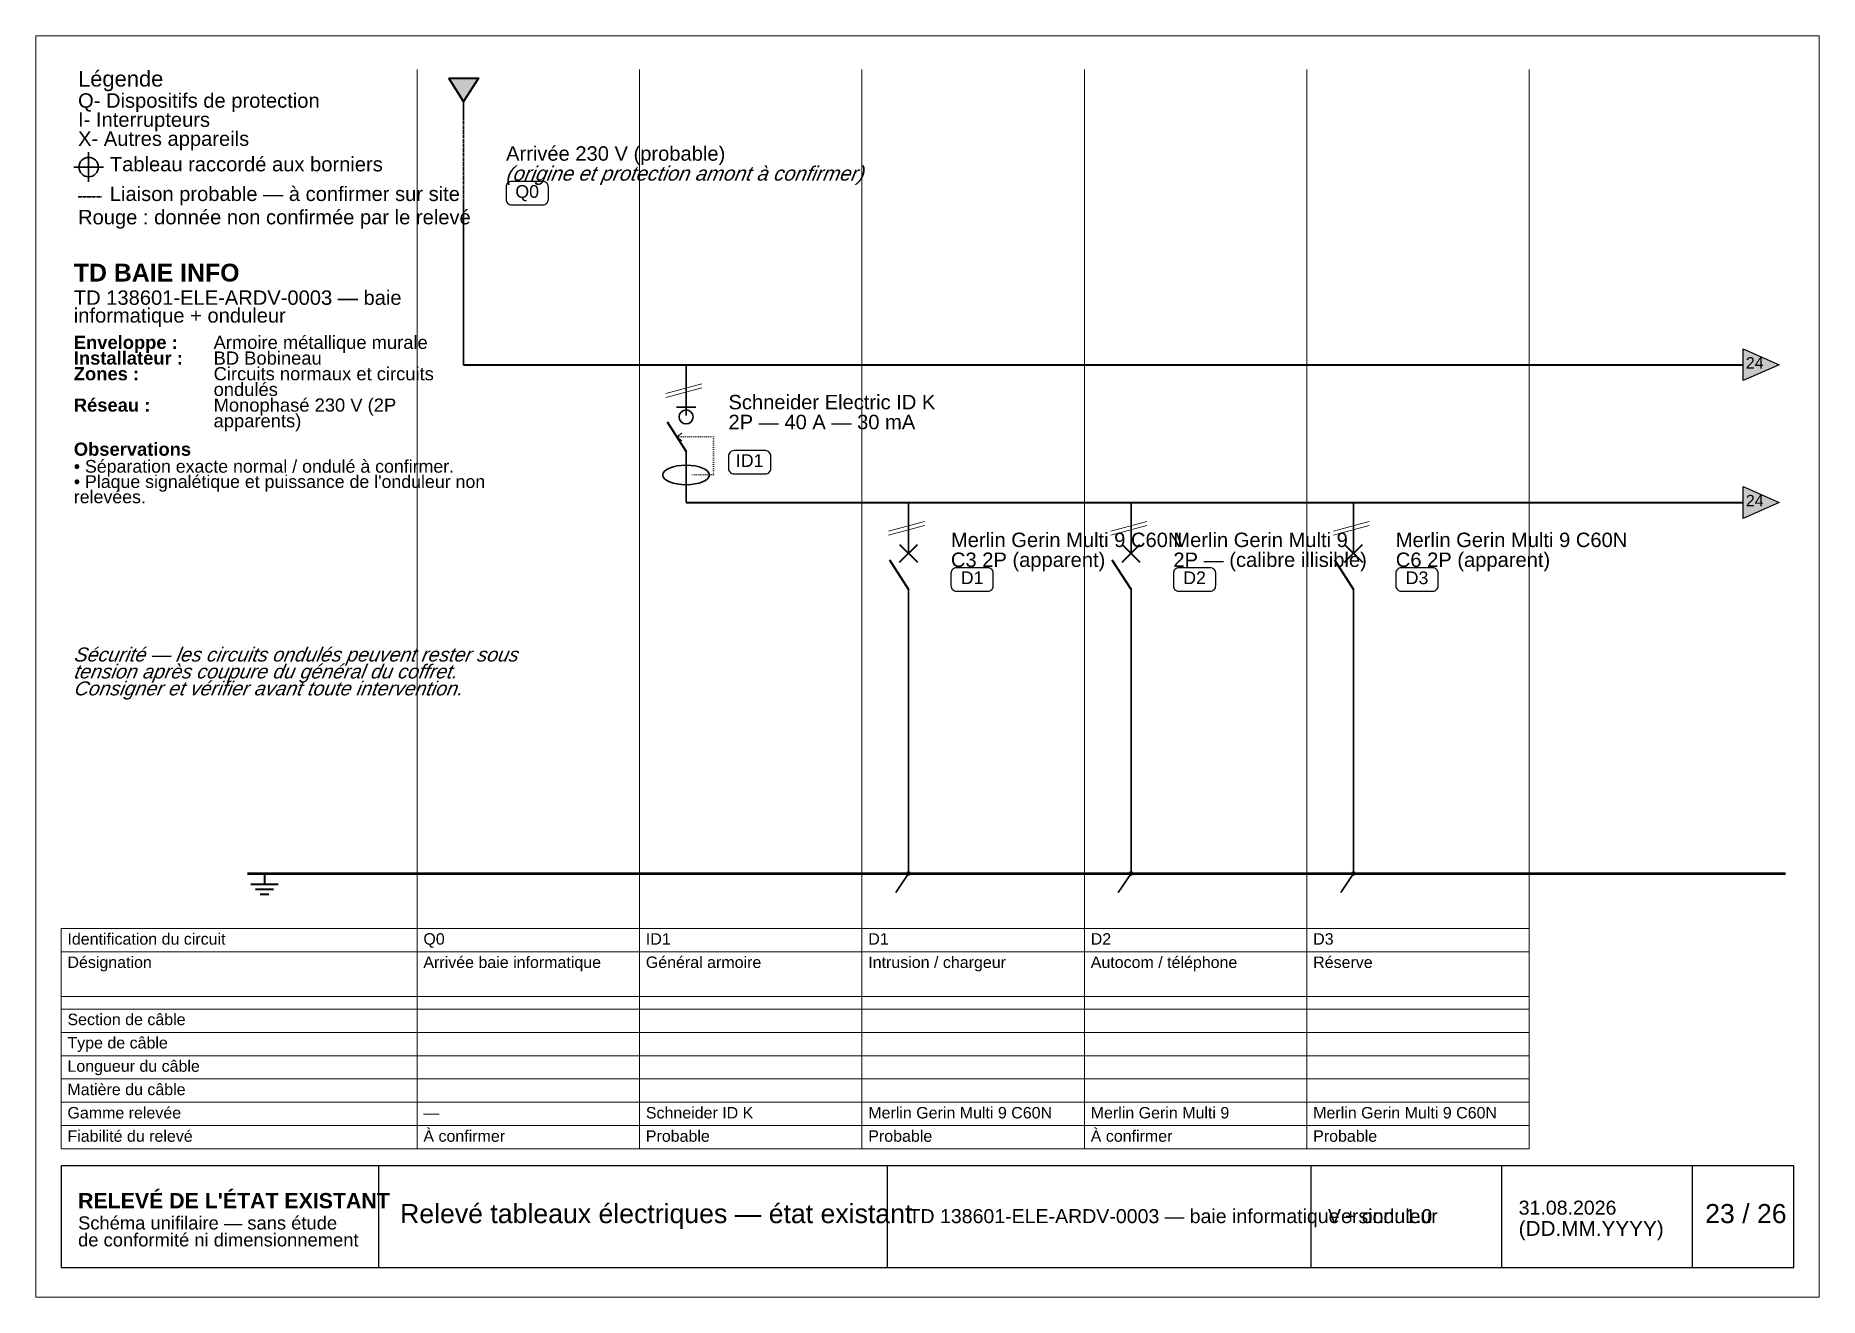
# Paper-space layout '23 - F23 TD BAIE INFO (1-3)' of a CAD drawing. Header units: millimetres. Extents: x 0 to 297, y 0 to 210.
# The model-space entities are those that its viewports show. They can reach past a viewport. Long polylines and large blocks are cut down to what shows.
import ezdxf
from ezdxf.enums import TextEntityAlignment as Align

# ---------------------------------------------------------------- set-up
doc = ezdxf.new("R2010")
doc.units = ezdxf.units.MM
doc.header["$LTSCALE"] = 0.5
doc.linetypes.add('DASHED', pattern=[1.524, 1.27, -0.254])
doc.linetypes.add('DOT', pattern=[0.508, 0, -0.508])
for name, color, linetype, lineweight in [('RENVOIS_FOLIO', 5, 'CONTINUOUS', 25), ('SCHEMA', 7, 'CONTINUOUS', 35), ('SCHEMA_PROBABLE', 7, 'DASHED', 35), ('SYMBOLES', 7, 'CONTINUOUS', 25), ('TERRE', 3, 'CONTINUOUS', 50), ('TEXTE', 7, 'CONTINUOUS', 13), ('TEXTE_A_CONFIRMER', 1, 'CONTINUOUS', 13), ('TRAME', 253, 'CONTINUOUS', 9)]:
    doc.layers.add(name, color=color, linetype=linetype, lineweight=lineweight)
doc.styles.add('SCHEMA', font='arial.ttf')
doc.styles.add('SCHEMA_GRAS', font='arialbd.ttf')
doc.styles.add('SCHEMA_ITAL', font='ariali.ttf')

msp = doc.modelspace()

# ---------------------------------------------------------------- hatches: boundary and pattern name
at = {"layer": 'RENVOIS_FOLIO'}
for points in [[(1235.3, -762.13), (1241.3, -764.78), (1235.3, -767.42)], [(1235.3, -785.06), (1241.3, -787.71), (1235.3, -790.35)]]:
    msp.add_hatch(color=7, dxfattribs=at).paths.add_polyline_path(points)
at = {"layer": 'SCHEMA'}
msp.add_hatch(color=7, dxfattribs=at).paths.add_polyline_path([(1019.79, -717.05), (1024.73, -717.05), (1022.26, -720.93)])
h = msp.add_hatch(color=7, dxfattribs=at)
edge = h.paths.add_edge_path()
edge.add_arc((1096.34, -849.44), 0.388, 0, 360)
h = msp.add_hatch(color=7, dxfattribs=at)
edge = h.paths.add_edge_path()
edge.add_arc((1133.39, -849.44), 0.388, 0, 360)
h = msp.add_hatch(color=7, dxfattribs=at)
edge = h.paths.add_edge_path()
edge.add_arc((1170.43, -849.44), 0.388, 0, 360)

# ---------------------------------------------------------------- linework, layer by layer
at = {"layer": 'RENVOIS_FOLIO'}
for points in [[(1235.3, -762.13), (1241.3, -764.78), (1235.3, -767.42)], [(1235.3, -785.06), (1241.3, -787.71), (1235.3, -790.35)]]:
    msp.add_lwpolyline(points, close=True, dxfattribs=at)
at = {"layer": 'SCHEMA', "lineweight": 30}
for p, q in [((1022.26, -720.93), (1022.26, -723.4)), ((959.82, -729.4), (959.82, -734.34)), ((957.35, -731.87), (962.29, -731.87)), ((1022.26, -737.87), (1022.26, -764.78)), ((1059.3, -764.78), (1059.3, -773.24)), ((1057.68, -771.83), (1060.93, -771.83)), ((1059.3, -779.24), (1059.3, -787.71)), ((1096.34, -787.71), (1096.34, -796.17)), ((1133.39, -787.71), (1133.39, -796.17)), ((1170.43, -787.71), (1170.43, -796.17)), ((1096.34, -802.17), (1096.34, -849.44)), ((1133.39, -802.17), (1133.39, -849.44)), ((1170.43, -802.17), (1170.43, -849.44)), ((1096.34, -849.44), (1094.23, -852.62)), ((1133.39, -849.44), (1131.27, -852.62)), ((1170.43, -849.44), (1168.31, -852.62))]:
    msp.add_line(p, q, dxfattribs=at)
at = {"layer": 'SCHEMA', "lineweight": 35}
for p, q in [((1022.26, -764.78), (1235.3, -764.78)), ((1056.13, -774.3), (1059.3, -779.24)), ((1059.3, -787.71), (1235.3, -787.71)), ((1093.17, -797.23), (1096.34, -802.17)), ((1130.21, -797.23), (1133.39, -802.17)), ((1167.25, -797.23), (1170.43, -802.17)), ((986.81, -851.21), (991.39, -851.21)), ((987.62, -852.06), (990.58, -852.06)), ((989.1, -849.44), (989.1, -851.21)), ((988.39, -852.9), (989.81, -852.9))]:
    msp.add_line(p, q, dxfattribs=at)
at = {"layer": 'SCHEMA', "lineweight": 40}
for p, q in [((1094.86, -797.66), (1097.83, -794.69)), ((1094.86, -794.69), (1097.83, -797.66)), ((1131.9, -797.66), (1134.87, -794.69)), ((1131.9, -794.69), (1134.87, -797.66)), ((1168.95, -797.66), (1171.91, -794.69)), ((1168.95, -794.69), (1171.91, -797.66))]:
    msp.add_line(p, q, dxfattribs=at)
at = {"layer": 'SCHEMA', "lineweight": 35}
msp.add_lwpolyline([(1019.79, -717.05), (1024.73, -717.05), (1022.26, -720.93)], close=True, dxfattribs=at)
at = {"layer": 'SCHEMA', "lineweight": 30}
for centre, radius in [((959.82, -731.87), 1.62), ((1059.3, -773.46), 1.16)]:
    msp.add_circle(centre, radius, dxfattribs=at)
msp.add_ellipse((1059.3, -783.12), major_axis=(3.88, 0), ratio=0.418182, dxfattribs=at)
at = {"layer": 'SCHEMA_PROBABLE', "lineweight": 30}
for p, q in [((1022.26, -723.4), (1022.26, -731.87)), ((1022.26, -731.87), (1022.26, -737.87)), ((958.06, -736.81), (961.94, -736.81))]:
    msp.add_line(p, q, dxfattribs=at)
at = {"layer": 'SYMBOLES', "lineweight": 20}
for p, q in [((1055.95, -769.54), (1061.95, -767.95)), ((1055.95, -770.21), (1061.95, -768.62)), ((1057.75, -776.77), (1058.6, -776.14)), ((1057.75, -776.77), (1058.6, -777.41)), ((1092.99, -792.47), (1098.99, -790.88)), ((1092.99, -793.14), (1098.99, -791.55)), ((1130.03, -792.47), (1136.03, -790.88)), ((1130.03, -793.14), (1136.03, -791.55)), ((1167.08, -792.47), (1173.07, -790.88)), ((1167.08, -793.14), (1173.07, -791.55))]:
    msp.add_line(p, q, dxfattribs=at)
at = {"layer": 'SYMBOLES', "linetype": 'DOT', "lineweight": 20}
for p, q in [((1057.75, -776.77), (1063.89, -776.77)), ((1063.89, -776.77), (1063.89, -783.12)), ((1063.89, -783.12), (1060.01, -783.12))]:
    msp.add_line(p, q, dxfattribs=at)
at = {"layer": 'SYMBOLES', "lineweight": 15}
for p, q in [((955.23, -858.62), (1199.71, -858.62)), ((955.23, -895.31), (955.23, -858.62)), ((1014.5, -895.31), (1014.5, -858.62)), ((1051.54, -895.31), (1051.54, -858.62)), ((1088.58, -895.31), (1088.58, -858.62)), ((1125.62, -895.31), (1125.62, -858.62)), ((1162.67, -895.31), (1162.67, -858.62)), ((1199.71, -895.31), (1199.71, -858.62)), ((955.23, -862.5), (1199.71, -862.5)), ((955.23, -869.91), (1199.71, -869.91)), ((955.23, -872.02), (1199.71, -872.02)), ((955.23, -875.9), (1199.71, -875.9)), ((955.23, -879.78), (1199.71, -879.78)), ((955.23, -883.66), (1199.71, -883.66)), ((955.23, -887.54), (1199.71, -887.54)), ((955.23, -891.42), (1199.71, -891.42)), ((955.23, -895.31), (1199.71, -895.31))]:
    msp.add_line(p, q, dxfattribs=at)
at = {"layer": 'SYMBOLES', "lineweight": 25}
for p, q in [((1008.15, -915.06), (1008.15, -898.13)), ((1092.82, -915.06), (1092.82, -898.13)), ((1163.37, -915.06), (1163.37, -898.13)), ((1195.12, -915.06), (1195.12, -898.13)), ((1226.87, -915.06), (1226.87, -898.13))]:
    msp.add_line(p, q, dxfattribs=at)
for points in [[(1030.23, -738.15), (1035.45, -738.15, 0.414214), (1036.37, -737.23), (1036.37, -735.19, 0.414214), (1035.45, -734.27), (1030.23, -734.27, 0.414214), (1029.32, -735.19), (1029.32, -737.23, 0.414214)], [(1067.28, -782.95), (1072.5, -782.95, 0.414214), (1073.41, -782.03), (1073.41, -779.98, 0.414214), (1072.5, -779.07), (1067.28, -779.07, 0.414214), (1066.36, -779.98), (1066.36, -782.03, 0.414214)], [(1104.32, -802.45), (1109.54, -802.45, 0.414214), (1110.46, -801.54), (1110.46, -799.49, 0.414214), (1109.54, -798.57), (1104.32, -798.57, 0.414214), (1103.4, -799.49), (1103.4, -801.54, 0.414214)], [(1141.36, -802.45), (1146.58, -802.45, 0.414214), (1147.5, -801.54), (1147.5, -799.49, 0.414214), (1146.58, -798.57), (1141.36, -798.57, 0.414214), (1140.44, -799.49), (1140.44, -801.54, 0.414214)], [(1178.4, -802.45), (1183.62, -802.45, 0.414214), (1184.54, -801.54), (1184.54, -799.49, 0.414214), (1183.62, -798.57), (1178.4, -798.57, 0.414214), (1177.48, -799.49), (1177.48, -801.54, 0.414214)]]:
    msp.add_lwpolyline(points, format="xyb", close=True, dxfattribs=at)
msp.add_lwpolyline([(955.23, -915.06), (1243.77, -915.06), (1243.77, -898.13), (955.23, -898.13)], close=True, dxfattribs=at)
at = {"layer": 'TERRE', "color": 3}
msp.add_line((986.28, -849.44), (1242.36, -849.44), dxfattribs=at)
at = {"layer": 'TERRE', "color": 2, "linetype": 'DASHED'}
msp.add_line((987.69, -849.44), (1242.36, -849.44), dxfattribs=at)
at = {"layer": 'TRAME'}
for p, q in [((1014.5, -895.31), (1014.5, -715.64)), ((1051.54, -895.31), (1051.54, -715.64)), ((1088.58, -895.31), (1088.58, -715.64)), ((1125.62, -895.31), (1125.62, -715.64)), ((1162.67, -895.31), (1162.67, -715.64)), ((1199.71, -895.31), (1199.71, -715.64))]:
    msp.add_line(p, q, dxfattribs=at)

# ---------------------------------------------------------------- texts
at = {"layer": 'TEXTE'}
for s, height, style, p in [('Légende', 2.611, 'SCHEMA', (958.06, -718.47)), ('Q- Dispositifs de protection', 2.3989, 'SCHEMA', (958.06, -721.99)), ('I- Interrupteurs', 2.3989, 'SCHEMA', (958.06, -725.17)), ('X- Autres appareils', 2.3989, 'SCHEMA', (958.06, -728.34)), ('Tableau raccordé aux borniers', 2.3989, 'SCHEMA', (963.35, -732.58)), ('Arrivée 230 V (probable)', 2.3989, 'SCHEMA', (1029.32, -730.81)), ('Liaison probable — à confirmer sur site', 2.3989, 'SCHEMA', (963.35, -737.52)), ('TD BAIE INFO', 2.9633, 'SCHEMA_GRAS', (957.35, -750.92)), ('TD 138601-ELE-ARDV-0003 — baie', 2.3989, 'SCHEMA', (957.35, -754.8)), ('informatique + onduleur', 2.3989, 'SCHEMA', (957.35, -757.76)), ('Enveloppe :', 2.1872, 'SCHEMA_GRAS', (957.35, -762.14)), ('Armoire métallique murale', 2.1872, 'SCHEMA', (980.63, -762.14)), ('Installateur :', 2.1872, 'SCHEMA_GRAS', (957.35, -764.75)), ('BD Bobineau', 2.1872, 'SCHEMA', (980.63, -764.75)), ('Zones :', 2.187, 'SCHEMA_GRAS', (957.35, -767.36)), ('Circuits normaux et circuits', 2.1872, 'SCHEMA', (980.63, -767.36)), ('ondulés', 2.187, 'SCHEMA', (980.63, -769.97)), ('Réseau :', 2.187, 'SCHEMA_GRAS', (957.35, -772.58)), ('Monophasé 230 V (2P', 2.1872, 'SCHEMA', (980.63, -772.58)), ('Schneider Electric ID K', 2.3989, 'SCHEMA', (1066.36, -772.19)), ('apparents)', 2.187, 'SCHEMA', (980.63, -775.19)), ('2P — 40 A — 30 mA', 2.3989, 'SCHEMA', (1066.36, -775.5)), ('Observations', 2.1872, 'SCHEMA_GRAS', (957.35, -779.92)), ('• Séparation exacte normal / ondulé à confirmer.', 2.1167, 'SCHEMA', (957.35, -782.74)), ("• Plaque signalétique et puissance de l'onduleur non", 2.1167, 'SCHEMA', (957.35, -785.28)), ('relevées.', 2.117, 'SCHEMA', (957.35, -787.82)), ('Merlin Gerin Multi 9 C60N', 2.3989, 'SCHEMA', (1103.4, -795.12)), ('Merlin Gerin Multi 9', 2.3989, 'SCHEMA', (1140.44, -795.12)), ('Merlin Gerin Multi 9 C60N', 2.3989, 'SCHEMA', (1177.48, -795.12)), ('C3 2P (apparent)', 2.3989, 'SCHEMA', (1103.4, -798.43)), ('2P — (calibre illisible)', 2.3989, 'SCHEMA', (1140.44, -798.43)), ('C6 2P (apparent)', 2.3989, 'SCHEMA', (1177.48, -798.43)), ('Identification du circuit', 1.905, 'SCHEMA', (956.29, -861.3)), ('Q0', 1.905, 'SCHEMA', (1015.56, -861.3)), ('ID1', 1.905, 'SCHEMA', (1052.6, -861.3)), ('D1', 1.905, 'SCHEMA', (1089.64, -861.3)), ('D2', 1.905, 'SCHEMA', (1126.68, -861.3)), ('D3', 1.905, 'SCHEMA', (1163.72, -861.3)), ('Désignation', 1.905, 'SCHEMA', (956.29, -865.18)), ('Arrivée baie informatique', 1.905, 'SCHEMA', (1015.56, -865.18)), ('Général armoire', 1.905, 'SCHEMA', (1052.6, -865.18)), ('Intrusion / chargeur', 1.905, 'SCHEMA', (1089.64, -865.18)), ('Autocom / téléphone', 1.905, 'SCHEMA', (1126.68, -865.18)), ('Réserve', 1.905, 'SCHEMA', (1163.72, -865.18)), ('Section de câble', 1.905, 'SCHEMA', (956.29, -874.7)), ('Type de câble', 1.905, 'SCHEMA', (956.29, -878.58)), ('Longueur du câble', 1.905, 'SCHEMA', (956.29, -882.46)), ('Matière du câble', 1.905, 'SCHEMA', (956.29, -886.35)), ('Gamme relevée', 1.905, 'SCHEMA', (956.29, -890.23)), ('—', 1.91, 'SCHEMA', (1015.56, -890.23)), ('Schneider ID K', 1.905, 'SCHEMA', (1052.6, -890.23)), ('Merlin Gerin Multi 9 C60N', 1.905, 'SCHEMA', (1089.64, -890.23)), ('Merlin Gerin Multi 9', 1.905, 'SCHEMA', (1126.68, -890.23)), ('Merlin Gerin Multi 9 C60N', 1.905, 'SCHEMA', (1163.72, -890.23)), ('Fiabilité du relevé', 1.905, 'SCHEMA', (956.29, -894.11)), ('Probable', 1.905, 'SCHEMA', (1052.6, -894.11)), ('Probable', 1.905, 'SCHEMA', (1089.64, -894.11)), ('Probable', 1.905, 'SCHEMA', (1163.72, -894.11)), ("RELEVÉ DE L'ÉTAT EXISTANT", 2.54, 'SCHEMA_GRAS', (958.06, -905.18)), ('Relevé tableaux électriques — état existant', 3.175, 'SCHEMA', (1011.68, -907.65)), ('TD 138601-ELE-ARDV-0003 — baie informatique + onduleur', 2.3283, 'SCHEMA', (1096.34, -907.65)), ('Version: 1.0', 2.3283, 'SCHEMA', (1166.19, -907.65)), ('31.08.2026', 2.328, 'SCHEMA', (1197.94, -906.24)), ('23 / 26', 3.175, 'SCHEMA', (1228.99, -907.65)), ('Schéma unifilaire — sans étude', 2.1872, 'SCHEMA', (958.06, -908.71)), ('(DD.MM.YYYY)', 2.4694, 'SCHEMA', (1197.94, -909.77)), ('de conformité ni dimensionnement', 2.1872, 'SCHEMA', (958.06, -911.53))]:
    msp.add_text(s, height=height, dxfattribs=dict(at, style=style)).set_placement(p)
at = {"layer": 'TEXTE', "style": 'SCHEMA'}
for s, height, p in [('Q0', 2.117, (1032.84, -736.99)), ('24', 1.905, (1237.24, -765.41)), ('ID1', 2.117, (1069.89, -781.78)), ('24', 1.905, (1237.24, -788.34)), ('D1', 2.117, (1106.93, -801.29)), ('D2', 2.117, (1143.97, -801.29)), ('D3', 2.117, (1181.01, -801.29))]:
    msp.add_text(s, height=height, dxfattribs=at).set_placement(p, align=Align.CENTER)
at = {"layer": 'TEXTE_A_CONFIRMER', "style": 'SCHEMA_ITAL', "oblique": 12}
for s, height, p in [('(origine et protection amont à confirmer)', 2.3989, (1029.32, -734.13)), ('Sécurité — les circuits ondulés peuvent rester sous', 2.3283, (957.35, -814.17)), ('tension après coupure du général du coffret.', 2.3283, (957.35, -816.99)), ('Consigner et vérifier avant toute intervention.', 2.3283, (957.35, -819.81))]:
    msp.add_text(s, height=height, dxfattribs=at).set_placement(p)
at = {"layer": 'TEXTE_A_CONFIRMER', "style": 'SCHEMA'}
for s, height, p in [('Rouge : donnée non confirmée par le relevé', 2.3989, (958.06, -741.4)), ('À confirmer', 1.905, (1015.56, -894.11)), ('À confirmer', 1.905, (1126.68, -894.11))]:
    msp.add_text(s, height=height, dxfattribs=at).set_placement(p)

psp = doc.layouts.new('23 - F23 TD BAIE INFO (1-3)')

# ---------------------------------------------------------------- viewports
at = {"layer": 'VIEWPORTS'}
psp.add_viewport(center=(148.5, 105), size=(297, 210), view_center_point=(1099.5, -815), view_height=210, dxfattribs=at)

doc.saveas('drawing.dxf')
